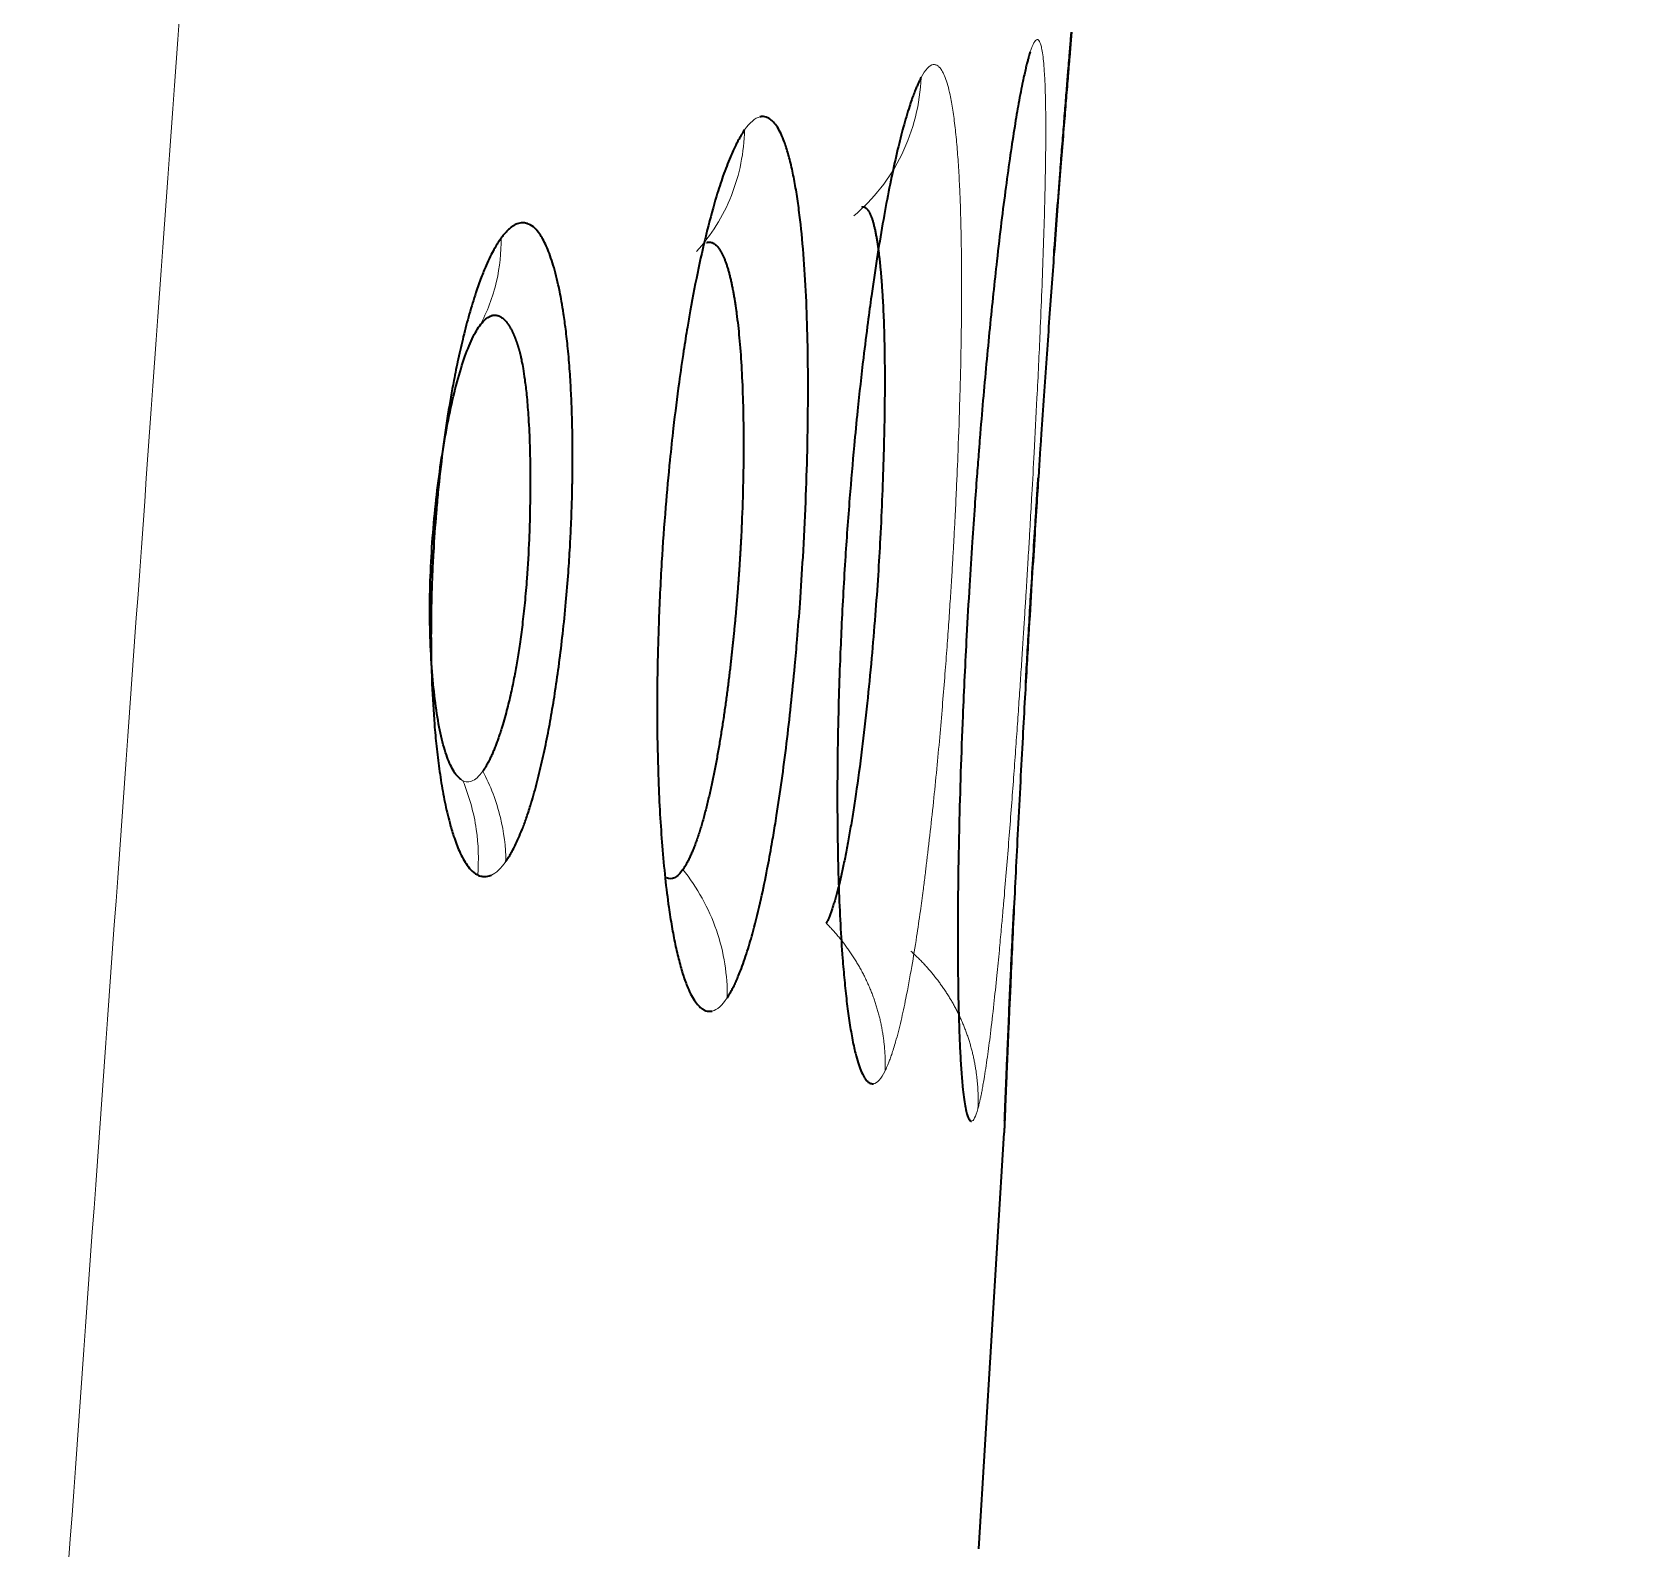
# Model space of a CAD drawing. Header units: inches. Extents: x -1096 to 3103, y -191 to 3207.
# Drawn here: x -28.622 to -24.657, y 1550.167 to 1553.91 of the extents above; entities that cross this region are included whole.
import ezdxf

# ---------------------------------------------------------------- set-up
doc = ezdxf.new("R2010")
doc.units = ezdxf.units.IN

msp = doc.modelspace()

# ---------------------------------------------------------------- linework, layer by layer
at = {"lineweight": 35}
for p, q in [((-26.057, 1553.9101), (-26.0594, 1553.8807)), ((-26.2857, 1550.1671), (-26.2229, 1551.1941))]:
    msp.add_line(p, q, dxfattribs=at)
at = {"lineweight": 13}
for points, knots in [([(-24.657, 1604.0575), (-24.6612, 1604.0019), (-24.6697, 1603.8898), (-24.6825, 1603.7202), (-24.6954, 1603.5479), (-24.7085, 1603.373), (-24.7217, 1603.1954), (-24.7351, 1603.0151), (-24.7487, 1602.8322), (-24.7624, 1602.6465), (-24.7762, 1602.4583), (-24.8033, 1602.0882), (-24.8495, 1601.4522), (-24.9046, 1600.6884), (-24.9558, 1599.9769), (-24.9972, 1599.4027), (-25.0386, 1598.8284), (-25.08, 1598.2541), (-25.1215, 1597.6798), (-25.2023, 1596.5586), (-25.3127, 1595.03), (-25.4425, 1593.2333), (-25.5422, 1591.8545), (-25.6116, 1590.8938), (-25.6605, 1590.2177), (-25.6991, 1589.6825), (-25.7378, 1589.1445), (-25.7775, 1588.5933), (-25.8181, 1588.029), (-25.8596, 1587.4515), (-25.9021, 1586.8608), (-25.9455, 1586.257), (-25.9898, 1585.64), (-26.035, 1585.0098), (-26.0812, 1584.3665), (-26.1283, 1583.71), (-26.1763, 1583.0403), (-26.2252, 1582.3575), (-26.2751, 1581.6615), (-26.3258, 1580.9523), (-26.3776, 1580.23), (-26.4302, 1579.4945), (-26.4838, 1578.7459), (-26.5383, 1577.9841), (-26.5937, 1577.2091), (-26.7064, 1575.6334), (-26.878, 1573.2344), (-27.1101, 1569.9896), (-27.348, 1566.6641), (-27.5918, 1563.2577), (-27.8414, 1559.7706), (-28.0968, 1556.2027), (-28.3581, 1552.554), (-28.6288, 1548.7766), (-28.9068, 1544.8982), (-29.1902, 1540.9465), (-29.4735, 1536.9971), (-29.7568, 1533.05), (-30.0401, 1529.1052), (-30.3233, 1525.1627), (-30.6065, 1521.2225), (-30.8896, 1517.2847), (-31.1726, 1513.3491), (-31.4555, 1509.4158), (-31.7384, 1505.4849), (-32.0211, 1501.5563), (-32.3037, 1497.6299), (-32.4922, 1495.0131), (-32.5863, 1493.7051)], [0, 0, 0, 0, 0.001515, 0.003053, 0.004616, 0.006203, 0.007814, 0.009449, 0.011108, 0.012791, 0.014499, 0.01623, 0.022857, 0.031796, 0.037001, 0.042205, 0.047411, 0.052616, 0.057822, 0.063029, 0.083104, 0.099391, 0.111888, 0.120596, 0.125515, 0.130273, 0.135149, 0.140145, 0.14526, 0.150494, 0.155847, 0.16132, 0.166912, 0.172623, 0.178453, 0.184403, 0.190472, 0.19666, 0.202967, 0.209394, 0.21594, 0.222605, 0.229389, 0.236293, 0.243316, 0.250458, 0.27913, 0.308534, 0.338669, 0.369537, 0.401135, 0.433466, 0.466528, 0.500322, 0.536151, 0.571959, 0.607745, 0.64351, 0.679254, 0.714977, 0.750679, 0.78636, 0.822019, 0.857658, 0.893275, 0.928871, 0.964446, 1, 1, 1, 1]), ([(-26.2878, 1551.2532), (-26.2874, 1551.2546), (-26.2866, 1551.2577), (-26.2852, 1551.2631), (-26.2837, 1551.2697), (-26.2819, 1551.2776), (-26.2799, 1551.2871), (-26.2777, 1551.2983), (-26.2753, 1551.3116), (-26.2709, 1551.3372), (-26.2648, 1551.3775), (-26.2567, 1551.4395), (-26.2489, 1551.5069), (-26.2416, 1551.5768), (-26.2354, 1551.6392), (-26.2306, 1551.6912), (-26.2271, 1551.7307), (-26.2248, 1551.7562), (-26.2217, 1551.7923), (-26.2173, 1551.844), (-26.2114, 1551.9173), (-26.2058, 1551.9896), (-26.2005, 1552.0601), (-26.1955, 1552.1283), (-26.1909, 1552.1937), (-26.1866, 1552.2561), (-26.1826, 1552.3153), (-26.1789, 1552.3709), (-26.1755, 1552.4229), (-26.1725, 1552.4711), (-26.1697, 1552.5154), (-26.1672, 1552.5558), (-26.165, 1552.5923), (-26.1631, 1552.6247), (-26.1614, 1552.6531), (-26.16, 1552.6776), (-26.1578, 1552.7158), (-26.1541, 1552.7806), (-26.1484, 1552.884), (-26.1414, 1553.019), (-26.1351, 1553.1526), (-26.13, 1553.2734), (-26.1263, 1553.3732), (-26.1234, 1553.4683), (-26.1216, 1553.548), (-26.1206, 1553.6142), (-26.1203, 1553.6692), (-26.1206, 1553.7207), (-26.1216, 1553.7675), (-26.1233, 1553.8049), (-26.1254, 1553.8337), (-26.1277, 1553.855), (-26.1304, 1553.8708), (-26.1332, 1553.8813), (-26.1359, 1553.8874), (-26.1382, 1553.8905), (-26.1401, 1553.8918), (-26.1413, 1553.8919), (-26.1418, 1553.892)], [0, 0, 0, 0, 0.004872, 0.010579, 0.017122, 0.024499, 0.03271, 0.041755, 0.051631, 0.062336, 0.094597, 0.12323, 0.155284, 0.182579, 0.205128, 0.222917, 0.235918, 0.244119, 0.247515, 0.270238, 0.291929, 0.312578, 0.332172, 0.350704, 0.368185, 0.384628, 0.400043, 0.414437, 0.42781, 0.440165, 0.451502, 0.461823, 0.471127, 0.479417, 0.486691, 0.492953, 0.4982, 0.516118, 0.543024, 0.578966, 0.624011, 0.654396, 0.685503, 0.717305, 0.749775, 0.772781, 0.796809, 0.821872, 0.847992, 0.875186, 0.895515, 0.916054, 0.936799, 0.954886, 0.970252, 0.982896, 0.992814, 1, 1, 1, 1]), ([(-26.5168, 1551.3467), (-26.516, 1551.3483), (-26.5143, 1551.3519), (-26.5115, 1551.3583), (-26.5083, 1551.3662), (-26.5046, 1551.3759), (-26.5004, 1551.3877), (-26.4958, 1551.4019), (-26.4881, 1551.4278), (-26.4779, 1551.4673), (-26.4646, 1551.5292), (-26.4518, 1551.5984), (-26.4399, 1551.6719), (-26.4306, 1551.7356), (-26.4238, 1551.7859), (-26.4194, 1551.8204), (-26.4138, 1551.8649), (-26.4067, 1551.9251), (-26.3977, 1552.0083), (-26.3895, 1552.0898), (-26.3822, 1552.1686), (-26.3757, 1552.2441), (-26.3699, 1552.3158), (-26.3648, 1552.3832), (-26.3603, 1552.446), (-26.3564, 1552.5041), (-26.353, 1552.5572), (-26.3501, 1552.6052), (-26.3477, 1552.6481), (-26.3457, 1552.6859), (-26.3434, 1552.7298), (-26.3403, 1552.7932), (-26.3362, 1552.8892), (-26.3318, 1553.0175), (-26.329, 1553.1446), (-26.3279, 1553.2587), (-26.3282, 1553.3519), (-26.3297, 1553.4409), (-26.3323, 1553.5154), (-26.3356, 1553.5772), (-26.3393, 1553.6283), (-26.344, 1553.6759), (-26.3497, 1553.7189), (-26.3558, 1553.7532), (-26.3621, 1553.7793), (-26.3683, 1553.7986), (-26.3748, 1553.8126), (-26.381, 1553.8218), (-26.3865, 1553.8269), (-26.3912, 1553.8293), (-26.395, 1553.8301), (-26.3973, 1553.83), (-26.3982, 1553.83)], [0, 0, 0, 0, 0.005677, 0.012431, 0.020264, 0.029172, 0.039157, 0.050215, 0.062343, 0.094666, 0.123243, 0.158827, 0.188477, 0.212202, 0.229972, 0.241753, 0.247536, 0.274585, 0.300234, 0.324459, 0.347244, 0.368595, 0.388537, 0.407085, 0.424248, 0.440028, 0.454426, 0.467443, 0.479082, 0.489344, 0.498229, 0.51496, 0.541471, 0.577807, 0.624039, 0.654254, 0.685303, 0.717162, 0.749801, 0.772926, 0.797012, 0.822074, 0.848133, 0.875207, 0.895532, 0.916068, 0.936809, 0.954801, 0.970119, 0.982761, 0.992723, 1, 1, 1, 1]), ([(-26.4281, 1553.7982), (-26.4305, 1553.7339), (-26.4623, 1553.6026), (-26.546, 1553.4972), (-26.5942, 1553.4565)], [0, 0, 0, 0, 0.504102, 1, 1, 1, 1]), ([(-26.8638, 1553.6686), (-26.8649, 1553.614), (-26.8866, 1553.503), (-26.9463, 1553.4082), (-26.9822, 1553.3685)], [0, 0, 0, 0, 0.501379, 1, 1, 1, 1]), ([(-27.4642, 1553.402), (-27.4638, 1553.3661), (-27.4719, 1553.2902), (-27.4988, 1553.2195), (-27.5173, 1553.1855)], [0, 0, 0, 0, 0.475306, 1, 1, 1, 1]), ([(-27.5096, 1552.0866), (-27.5189, 1552.0731), (-27.5282, 1552.0648), (-27.5466, 1552.0581), (-27.5556, 1552.0597), (-27.5642, 1552.0662)], [0, 0, 0, 0, 0.5, 0.5, 1, 1, 1, 1]), ([(-27.5221, 1551.8299), (-27.5191, 1551.8672), (-27.5215, 1551.9475), (-27.543, 1552.0247), (-27.5589, 1552.0626)], [0, 0, 0, 0, 0.47368, 1, 1, 1, 1]), ([(-27.4526, 1551.8634), (-27.4529, 1551.8994), (-27.4624, 1551.9764), (-27.4906, 1552.0504), (-27.5096, 1552.0866)], [0, 0, 0, 0, 0.477106, 1, 1, 1, 1]), ([(-26.9065, 1551.5268), (-26.9055, 1551.5819), (-26.9144, 1551.6393), (-26.952, 1551.7481), (-26.9807, 1551.7996), (-27.0159, 1551.8438)], [0, 0, 0, 0, 0.5, 0.5, 1, 1, 1, 1]), ([(-26.5168, 1551.3467), (-26.5167, 1551.3504), (-26.5165, 1551.3578), (-26.5165, 1551.369), (-26.5168, 1551.3802), (-26.5174, 1551.3915), (-26.5182, 1551.4028), (-26.5193, 1551.4142), (-26.5207, 1551.4255), (-26.5223, 1551.4368), (-26.5242, 1551.4482), (-26.5263, 1551.4595), (-26.5288, 1551.4708), (-26.5315, 1551.482), (-26.5345, 1551.4933), (-26.5377, 1551.5044), (-26.5412, 1551.5155), (-26.545, 1551.5265), (-26.5491, 1551.5375), (-26.5534, 1551.5483), (-26.558, 1551.559), (-26.5628, 1551.5697), (-26.5679, 1551.5802), (-26.5733, 1551.5905), (-26.5789, 1551.6008), (-26.5847, 1551.6109), (-26.5908, 1551.6209), (-26.597, 1551.6307), (-26.6035, 1551.6404), (-26.6102, 1551.6499), (-26.617, 1551.6592), (-26.6241, 1551.6683), (-26.6314, 1551.6773), (-26.6388, 1551.686), (-26.6464, 1551.6946), (-26.6541, 1551.7029), (-26.6594, 1551.7083), (-26.6621, 1551.711)], [0, 0, 0, 0, 0.027905, 0.055941, 0.084098, 0.112368, 0.14074, 0.169207, 0.197757, 0.226383, 0.255076, 0.283826, 0.312624, 0.341464, 0.370336, 0.399232, 0.428147, 0.457072, 0.486003, 0.514932, 0.543857, 0.57277, 0.601666, 0.630538, 0.659379, 0.688181, 0.716937, 0.745638, 0.774275, 0.80284, 0.831323, 0.859716, 0.88801, 0.916194, 0.94426, 0.972198, 1, 1, 1, 1]), ([(-26.2878, 1551.2532), (-26.2877, 1551.2567), (-26.2874, 1551.2637), (-26.2872, 1551.2743), (-26.2873, 1551.285), (-26.2877, 1551.2956), (-26.2882, 1551.3063), (-26.2891, 1551.3171), (-26.2901, 1551.3278), (-26.2914, 1551.3386), (-26.293, 1551.3494), (-26.2947, 1551.3601), (-26.2968, 1551.3709), (-26.299, 1551.3816), (-26.3015, 1551.3923), (-26.3043, 1551.403), (-26.3073, 1551.4136), (-26.3105, 1551.4241), (-26.314, 1551.4346), (-26.3178, 1551.445), (-26.3217, 1551.4553), (-26.326, 1551.4656), (-26.3304, 1551.4757), (-26.3351, 1551.4857), (-26.3401, 1551.4957), (-26.3452, 1551.5055), (-26.3506, 1551.5152), (-26.3562, 1551.5247), (-26.362, 1551.5341), (-26.368, 1551.5434), (-26.3742, 1551.5526), (-26.3806, 1551.5616), (-26.3871, 1551.5704), (-26.3939, 1551.5791), (-26.4008, 1551.5876), (-26.4078, 1551.5959), (-26.415, 1551.6041), (-26.4224, 1551.6121), (-26.4299, 1551.6199), (-26.4376, 1551.6274), (-26.4454, 1551.6348), (-26.4507, 1551.6396), (-26.4533, 1551.642)], [0, 0, 0, 0, 0.024309, 0.048737, 0.073277, 0.097921, 0.122662, 0.147492, 0.172405, 0.197393, 0.222448, 0.247563, 0.272731, 0.297944, 0.323197, 0.348483, 0.373794, 0.399127, 0.424474, 0.449831, 0.475193, 0.500556, 0.525915, 0.551268, 0.576611, 0.601938, 0.627244, 0.652524, 0.677773, 0.702983, 0.728149, 0.753263, 0.778319, 0.80331, 0.828228, 0.853067, 0.877817, 0.902473, 0.927027, 0.951471, 0.975797, 1, 1, 1, 1])]:
    msp.add_open_spline(points, degree=3, knots=knots, dxfattribs=at)
for points in [[(-26.1418, 1553.892), (-26.1467, 1553.8914), (-26.1524, 1553.8812), (-26.1589, 1553.8612)], [(-26.3982, 1553.83), (-26.4075, 1553.8285), (-26.4175, 1553.8179), (-26.4281, 1553.7982)], [(-26.8257, 1553.7011), (-26.8379, 1553.6981), (-26.8507, 1553.6873), (-26.8638, 1553.6686)], [(-27.5643, 1552.0661), (-27.5625, 1552.0647), (-27.5607, 1552.0635), (-27.5589, 1552.0626)], [(-27.4885, 1551.8296), (-27.4766, 1551.835), (-27.4645, 1551.8462), (-27.4526, 1551.8634)], [(-26.9433, 1551.4943), (-26.9313, 1551.4972), (-26.9189, 1551.5081), (-26.9065, 1551.5268)], [(-26.5455, 1551.3148), (-26.5362, 1551.3163), (-26.5266, 1551.3269), (-26.5168, 1551.3467)], [(-26.3036, 1551.2223), (-26.2987, 1551.2229), (-26.2934, 1551.2332), (-26.2878, 1551.2532)]]:
    msp.add_open_spline(points, degree=3, dxfattribs=at)
at = {"lineweight": 35}
for points, knots in [([(-26.1001, 1553.3634), (-26.0999, 1553.3667), (-26.0971, 1553.4036), (-26.0919, 1553.4722), (-26.0856, 1553.5536), (-26.0803, 1553.6214), (-26.0759, 1553.678), (-26.0716, 1553.7309), (-26.0678, 1553.7793), (-26.0646, 1553.818), (-26.0622, 1553.8479), (-26.0603, 1553.8701), (-26.059, 1553.8867), (-26.058, 1553.8979), (-26.0575, 1553.9046), (-26.0572, 1553.9081), (-26.057, 1553.9096), (-26.057, 1553.91), (-26.057, 1553.9101)], [0, 0, 0, 0, 0.009648, 0.109729, 0.211715, 0.284115, 0.359772, 0.438728, 0.521049, 0.606793, 0.670847, 0.735553, 0.800894, 0.857989, 0.906456, 0.946289, 0.977476, 1, 1, 1, 1]), ([(-26.1589, 1553.8612), (-26.1594, 1553.8596), (-26.1605, 1553.856), (-26.1623, 1553.8497), (-26.1645, 1553.8419), (-26.1671, 1553.832), (-26.1701, 1553.82), (-26.1734, 1553.8053), (-26.1792, 1553.7787), (-26.1871, 1553.738), (-26.1974, 1553.677), (-26.208, 1553.608), (-26.219, 1553.5287), (-26.2302, 1553.4415), (-26.2405, 1553.3531), (-26.2501, 1553.2655), (-26.2588, 1553.1804), (-26.2672, 1553.0921), (-26.2754, 1553.0012), (-26.2817, 1552.9265), (-26.2867, 1552.8639), (-26.291, 1552.8085), (-26.2963, 1552.7359), (-26.3025, 1552.6459), (-26.3093, 1552.5387), (-26.3175, 1552.3946), (-26.3272, 1552.1916), (-26.3334, 1551.9999), (-26.3364, 1551.8461), (-26.3376, 1551.7462), (-26.3378, 1551.65), (-26.3371, 1551.569), (-26.3358, 1551.5016), (-26.3341, 1551.446), (-26.3319, 1551.3942), (-26.329, 1551.3474), (-26.3259, 1551.3099), (-26.3227, 1551.2811), (-26.3194, 1551.2597), (-26.316, 1551.2438), (-26.3128, 1551.2332), (-26.3099, 1551.2271), (-26.3074, 1551.2239), (-26.3053, 1551.2226), (-26.3041, 1551.2224), (-26.3036, 1551.2223)], [0, 0, 0, 0, 0.005489, 0.012106, 0.019849, 0.028718, 0.03871, 0.049822, 0.062049, 0.094134, 0.122722, 0.153793, 0.184814, 0.215782, 0.246701, 0.271782, 0.296807, 0.321791, 0.346741, 0.371656, 0.38183, 0.396322, 0.415129, 0.438238, 0.465633, 0.497291, 0.548689, 0.623092, 0.653058, 0.684038, 0.716037, 0.749085, 0.772414, 0.796664, 0.821824, 0.847885, 0.874825, 0.895221, 0.915812, 0.936601, 0.954502, 0.969791, 0.982471, 0.992541, 1, 1, 1, 1]), ([(-26.0594, 1553.8807), (-26.0595, 1553.8791), (-26.0598, 1553.8756), (-26.0603, 1553.8694), (-26.0609, 1553.8616), (-26.0617, 1553.8519), (-26.0627, 1553.8399), (-26.064, 1553.8253), (-26.0661, 1553.7987), (-26.0695, 1553.7578), (-26.0744, 1553.6965), (-26.08, 1553.6269), (-26.0862, 1553.5469), (-26.093, 1553.4589), (-26.0997, 1553.3694), (-26.1063, 1553.2807), (-26.1125, 1553.1945), (-26.1188, 1553.105), (-26.1252, 1553.0128), (-26.1304, 1552.9372), (-26.1346, 1552.874), (-26.1383, 1552.8181), (-26.1431, 1552.7445), (-26.1489, 1552.6529), (-26.1557, 1552.5434), (-26.1619, 1552.4408), (-26.1674, 1552.3468), (-26.1723, 1552.2622), (-26.1777, 1552.1649), (-26.1835, 1552.0562), (-26.1912, 1551.9078), (-26.2001, 1551.728), (-26.2068, 1551.5809), (-26.2111, 1551.4846), (-26.2135, 1551.4276), (-26.2158, 1551.3743), (-26.2178, 1551.3257), (-26.2194, 1551.2869), (-26.2206, 1551.2569), (-26.2215, 1551.2345), (-26.2222, 1551.2178), (-26.2226, 1551.2065), (-26.2229, 1551.1998), (-26.223, 1551.1962), (-26.2231, 1551.1946), (-26.2231, 1551.1942), (-26.2231, 1551.1941)], [0, 0, 0, 0, 0.005478, 0.012088, 0.019828, 0.028697, 0.038694, 0.049815, 0.062055, 0.094135, 0.122732, 0.153805, 0.184826, 0.215793, 0.246708, 0.271782, 0.296802, 0.321784, 0.346734, 0.371652, 0.381642, 0.396023, 0.414791, 0.437934, 0.465436, 0.497272, 0.515227, 0.536784, 0.561953, 0.590755, 0.623221, 0.684062, 0.749062, 0.772183, 0.796327, 0.821486, 0.847648, 0.874792, 0.895106, 0.915702, 0.936587, 0.954439, 0.969705, 0.982388, 0.992487, 1, 1, 1, 1]), ([(-26.4281, 1553.7982), (-26.4289, 1553.7966), (-26.4308, 1553.7931), (-26.4337, 1553.7869), (-26.4373, 1553.7792), (-26.4414, 1553.7696), (-26.446, 1553.7578), (-26.4512, 1553.7436), (-26.4599, 1553.7179), (-26.4716, 1553.6786), (-26.4863, 1553.6201), (-26.5009, 1553.5541), (-26.5158, 1553.4785), (-26.5303, 1553.3955), (-26.5419, 1553.3212), (-26.5516, 1553.2536), (-26.5605, 1553.188), (-26.5722, 1553.0943), (-26.5834, 1552.9922), (-26.5948, 1552.8762), (-26.6053, 1552.753), (-26.6164, 1552.5989), (-26.624, 1552.4608), (-26.629, 1552.3409), (-26.6323, 1552.2384), (-26.6347, 1552.117), (-26.6353, 1551.9643), (-26.632, 1551.7911), (-26.6248, 1551.6567), (-26.6173, 1551.569), (-26.6118, 1551.5172), (-26.6055, 1551.4694), (-26.5983, 1551.4264), (-26.5909, 1551.3922), (-26.5836, 1551.3659), (-26.5767, 1551.3465), (-26.5697, 1551.3324), (-26.5632, 1551.3232), (-26.5575, 1551.318), (-26.5526, 1551.3156), (-26.5487, 1551.3147), (-26.5464, 1551.3148), (-26.5455, 1551.3148)], [0, 0, 0, 0, 0.005516, 0.01215, 0.0199, 0.028767, 0.038748, 0.049839, 0.062036, 0.094143, 0.122701, 0.153762, 0.184779, 0.215748, 0.246673, 0.261603, 0.282411, 0.309111, 0.347406, 0.37165, 0.407578, 0.449462, 0.497236, 0.519574, 0.547992, 0.582517, 0.623199, 0.683878, 0.749073, 0.772572, 0.796908, 0.82207, 0.848049, 0.874824, 0.895222, 0.915813, 0.936602, 0.954405, 0.969645, 0.982324, 0.992443, 1, 1, 1, 1]), ([(-26.9065, 1551.5268), (-26.9055, 1551.5284), (-26.9032, 1551.5319), (-26.8997, 1551.5379), (-26.8955, 1551.5454), (-26.8908, 1551.5545), (-26.8856, 1551.5655), (-26.8798, 1551.5786), (-26.8701, 1551.6025), (-26.8575, 1551.6387), (-26.8404, 1551.6973), (-26.8238, 1551.765), (-26.8086, 1551.8385), (-26.7973, 1551.8995), (-26.7898, 1551.9442), (-26.7815, 1551.9959), (-26.7716, 1552.0627), (-26.7598, 1552.1539), (-26.7491, 1552.2486), (-26.7404, 1552.3349), (-26.733, 1552.4191), (-26.7261, 1552.5085), (-26.7187, 1552.6221), (-26.7125, 1552.7484), (-26.7068, 1552.9266), (-26.7063, 1553.0946), (-26.7109, 1553.2478), (-26.717, 1553.353), (-26.7246, 1553.434), (-26.7324, 1553.4943), (-26.7394, 1553.5379), (-26.7476, 1553.5781), (-26.7569, 1553.6141), (-26.7664, 1553.6425), (-26.7758, 1553.6639), (-26.7848, 1553.6794), (-26.7939, 1553.6904), (-26.8024, 1553.6971), (-26.8099, 1553.7005), (-26.8163, 1553.7018), (-26.8214, 1553.7018), (-26.8244, 1553.7013), (-26.8257, 1553.7011)], [0, 0, 0, 0, 0.00574, 0.012539, 0.020395, 0.029309, 0.039278, 0.0503, 0.062374, 0.094808, 0.123301, 0.163195, 0.195598, 0.220506, 0.237864, 0.247638, 0.279014, 0.310359, 0.341623, 0.372778, 0.393309, 0.421103, 0.456142, 0.498405, 0.538106, 0.624054, 0.66412, 0.706058, 0.749801, 0.773059, 0.797214, 0.822278, 0.848274, 0.875218, 0.895535, 0.916069, 0.936814, 0.954645, 0.96988, 0.982521, 0.992562, 1, 1, 1, 1]), ([(-26.8638, 1553.6686), (-26.8648, 1553.667), (-26.8671, 1553.6637), (-26.8708, 1553.6578), (-26.8751, 1553.6505), (-26.8801, 1553.6415), (-26.8858, 1553.6306), (-26.892, 1553.6175), (-26.9025, 1553.5937), (-26.9163, 1553.5578), (-26.9354, 1553.4987), (-26.9558, 1553.4241), (-26.9776, 1553.3292), (-26.9937, 1553.2461), (-27.0057, 1553.1767), (-27.015, 1553.1184), (-27.027, 1553.0358), (-27.0383, 1552.9453), (-27.0495, 1552.8422), (-27.0595, 1552.7321), (-27.0692, 1552.5964), (-27.0749, 1552.477), (-27.078, 1552.374), (-27.0796, 1552.2855), (-27.0795, 1552.1784), (-27.0763, 1552.0445), (-27.0677, 1551.8935), (-27.0552, 1551.7776), (-27.0433, 1551.7021), (-27.0349, 1551.6579), (-27.0255, 1551.6175), (-27.0151, 1551.5816), (-27.0048, 1551.5533), (-26.9947, 1551.5318), (-26.9851, 1551.5162), (-26.9757, 1551.5052), (-26.9669, 1551.4984), (-26.9593, 1551.4949), (-26.9529, 1551.4936), (-26.9477, 1551.4936), (-26.9447, 1551.4941), (-26.9433, 1551.4943)], [0, 0, 0, 0, 0.005554, 0.012212, 0.019972, 0.028835, 0.038798, 0.049857, 0.062009, 0.094144, 0.122654, 0.164029, 0.205336, 0.246577, 0.261309, 0.282117, 0.309016, 0.346447, 0.371562, 0.40803, 0.449921, 0.49717, 0.518469, 0.546547, 0.581427, 0.623161, 0.683442, 0.749063, 0.772788, 0.797238, 0.822404, 0.848274, 0.87483, 0.895236, 0.915826, 0.936607, 0.954255, 0.969416, 0.982094, 0.992289, 1, 1, 1, 1]), ([(-26.5741, 1553.4785), (-26.5736, 1553.4786), (-26.5725, 1553.4788), (-26.571, 1553.4788), (-26.5694, 1553.4786), (-26.5679, 1553.4781), (-26.5664, 1553.4774), (-26.5649, 1553.4765), (-26.5635, 1553.4753), (-26.562, 1553.474), (-26.5606, 1553.4724), (-26.5593, 1553.4706), (-26.5579, 1553.4686), (-26.5566, 1553.4664), (-26.5553, 1553.464), (-26.554, 1553.4614), (-26.5528, 1553.4586), (-26.5516, 1553.4556), (-26.5504, 1553.4525), (-26.5492, 1553.4492), (-26.5481, 1553.4457), (-26.547, 1553.442), (-26.5459, 1553.4382), (-26.5448, 1553.4342), (-26.5438, 1553.43), (-26.5428, 1553.4257), (-26.5418, 1553.4213), (-26.5408, 1553.4166), (-26.5399, 1553.4119), (-26.5389, 1553.407), (-26.538, 1553.402), (-26.5372, 1553.3968), (-26.5363, 1553.3916), (-26.5355, 1553.3862), (-26.5347, 1553.3806), (-26.5339, 1553.375), (-26.5331, 1553.3692), (-26.5324, 1553.3634), (-26.5316, 1553.3574), (-26.5309, 1553.3513), (-26.5303, 1553.3451), (-26.5296, 1553.3388), (-26.529, 1553.3324), (-26.5284, 1553.326), (-26.5278, 1553.3194), (-26.5272, 1553.3128), (-26.5266, 1553.306), (-26.5261, 1553.2992), (-26.5255, 1553.2924), (-26.525, 1553.2854), (-26.5246, 1553.2784), (-26.5241, 1553.2714), (-26.5236, 1553.2643), (-26.5232, 1553.2571), (-26.5218, 1553.2336), (-26.5198, 1553.1905), (-26.5182, 1553.1225), (-26.5176, 1553.0459), (-26.5184, 1552.9608), (-26.5204, 1552.8676), (-26.5239, 1552.7669), (-26.5285, 1552.6667), (-26.5343, 1552.5672), (-26.5414, 1552.468), (-26.5503, 1552.3615), (-26.5612, 1552.25), (-26.5742, 1552.1363), (-26.5851, 1552.0563), (-26.5926, 1552.0069), (-26.5959, 1551.9852), (-26.5993, 1551.9642), (-26.6028, 1551.9438), (-26.6062, 1551.9241), (-26.6097, 1551.905), (-26.6131, 1551.8867), (-26.6166, 1551.869), (-26.6201, 1551.852), (-26.6236, 1551.8358), (-26.6271, 1551.8203), (-26.6306, 1551.8056), (-26.6341, 1551.7917), (-26.6377, 1551.7786), (-26.6412, 1551.7663), (-26.6447, 1551.7548), (-26.6482, 1551.7442), (-26.6517, 1551.7345), (-26.6552, 1551.7257), (-26.6586, 1551.7178), (-26.6609, 1551.7133), (-26.6621, 1551.711)], [0, 0, 0, 0, 0.005645, 0.011258, 0.016839, 0.022387, 0.027904, 0.033389, 0.038844, 0.044268, 0.049661, 0.055023, 0.060356, 0.065659, 0.070932, 0.076175, 0.081388, 0.086572, 0.091726, 0.09685, 0.101945, 0.10701, 0.112045, 0.11705, 0.122026, 0.126972, 0.131888, 0.136774, 0.141631, 0.146459, 0.151256, 0.156025, 0.160764, 0.165474, 0.170154, 0.174805, 0.179427, 0.18402, 0.188585, 0.19312, 0.197627, 0.202105, 0.206555, 0.210977, 0.21537, 0.219735, 0.224072, 0.228381, 0.232662, 0.236915, 0.241139, 0.245336, 0.249505, 0.253646, 0.257758, 0.289699, 0.323212, 0.358274, 0.394852, 0.432909, 0.472422, 0.513416, 0.547827, 0.585533, 0.626524, 0.67085, 0.718576, 0.769541, 0.780461, 0.791381, 0.802299, 0.813213, 0.824125, 0.835038, 0.845953, 0.856873, 0.8678, 0.878734, 0.889679, 0.900636, 0.911606, 0.922593, 0.933597, 0.944622, 0.955665, 0.966726, 0.977802, 0.988894, 1, 1, 1, 1]), ([(-27.4276, 1553.4358), (-27.4286, 1553.4352), (-27.4307, 1553.4342), (-27.4339, 1553.4324), (-27.437, 1553.4303), (-27.4401, 1553.428), (-27.4432, 1553.4255), (-27.4462, 1553.4227), (-27.4493, 1553.4198), (-27.4523, 1553.4166), (-27.4553, 1553.4132), (-27.4583, 1553.4097), (-27.4612, 1553.406), (-27.4632, 1553.4033), (-27.4642, 1553.402)], [0, 0, 0, 0, 0.087726, 0.174597, 0.26064, 0.345882, 0.430348, 0.514063, 0.597044, 0.679271, 0.760709, 0.841329, 0.921101, 1, 1, 1, 1]), ([(-27.4526, 1551.8634), (-27.4512, 1551.8655), (-27.4481, 1551.8702), (-27.4429, 1551.8786), (-27.4366, 1551.8895), (-27.4294, 1551.9035), (-27.4212, 1551.9211), (-27.4121, 1551.943), (-27.4022, 1551.97), (-27.3903, 1552.0063), (-27.3772, 1552.0524), (-27.3637, 1552.1077), (-27.3515, 1552.165), (-27.3405, 1552.224), (-27.3303, 1552.2862), (-27.3208, 1552.3533), (-27.312, 1552.4262), (-27.3044, 1552.5013), (-27.2986, 1552.5731), (-27.2945, 1552.6362), (-27.2918, 1552.689), (-27.2902, 1552.7312), (-27.2893, 1552.763), (-27.2889, 1552.7845), (-27.2885, 1552.8028), (-27.2883, 1552.8216), (-27.2881, 1552.8442), (-27.288, 1552.8676), (-27.2881, 1552.8916), (-27.2884, 1552.9162), (-27.2888, 1552.9414), (-27.2895, 1552.967), (-27.2904, 1552.993), (-27.2916, 1553.0194), (-27.2931, 1553.046), (-27.2955, 1553.0835), (-27.2993, 1553.1279), (-27.3045, 1553.1751), (-27.3098, 1553.2135), (-27.3148, 1553.244), (-27.3192, 1553.2674), (-27.3242, 1553.291), (-27.3301, 1553.3154), (-27.3375, 1553.3412), (-27.3451, 1553.3637), (-27.353, 1553.3829), (-27.361, 1553.3991), (-27.3703, 1553.4141), (-27.382, 1553.4281), (-27.3945, 1553.4364), (-27.4059, 1553.4394), (-27.4143, 1553.4394), (-27.4214, 1553.4381), (-27.4257, 1553.4365), (-27.4276, 1553.4358)], [0, 0, 0, 0, 0.008312, 0.018718, 0.031215, 0.045793, 0.062447, 0.081166, 0.101965, 0.12488, 0.158032, 0.189933, 0.220552, 0.249847, 0.279081, 0.309902, 0.342245, 0.37604, 0.40723, 0.433936, 0.456243, 0.474204, 0.487831, 0.49712, 0.502069, 0.511588, 0.521488, 0.53177, 0.542435, 0.553485, 0.564918, 0.576737, 0.588939, 0.601522, 0.614485, 0.627837, 0.657455, 0.683638, 0.706353, 0.725554, 0.7412, 0.75326, 0.775273, 0.796753, 0.817681, 0.838042, 0.857822, 0.877012, 0.903556, 0.937505, 0.957454, 0.974506, 0.988684, 1, 1, 1, 1]), ([(-27.4642, 1553.402), (-27.4656, 1553.3999), (-27.4691, 1553.395), (-27.475, 1553.3859), (-27.4826, 1553.3731), (-27.4916, 1553.3558), (-27.5022, 1553.3331), (-27.514, 1553.3038), (-27.528, 1553.2645), (-27.5428, 1553.216), (-27.5574, 1553.1606), (-27.5701, 1553.1055), (-27.5829, 1553.0424), (-27.5962, 1552.9669), (-27.6094, 1552.8745), (-27.6187, 1552.7921), (-27.6262, 1552.7088), (-27.631, 1552.6408), (-27.6343, 1552.5733), (-27.6361, 1552.5238), (-27.637, 1552.4809), (-27.6375, 1552.4342), (-27.6374, 1552.3744), (-27.6351, 1552.2929), (-27.6304, 1552.2146), (-27.624, 1552.1457), (-27.6173, 1552.0902), (-27.6085, 1552.0349), (-27.5996, 1551.9915), (-27.5904, 1551.9549), (-27.5806, 1551.9216), (-27.5665, 1551.8847), (-27.551, 1551.8565), (-27.5349, 1551.8377), (-27.5219, 1551.8291), (-27.5103, 1551.8261), (-27.5016, 1551.826), (-27.4946, 1551.8273), (-27.4903, 1551.8289), (-27.4885, 1551.8296)], [0, 0, 0, 0, 0.00838, 0.019828, 0.034311, 0.051779, 0.07223, 0.095696, 0.122213, 0.156817, 0.188919, 0.218495, 0.245511, 0.285003, 0.326851, 0.370915, 0.392493, 0.433838, 0.457227, 0.478268, 0.49699, 0.512576, 0.538783, 0.575717, 0.623427, 0.651319, 0.681697, 0.714579, 0.749997, 0.768411, 0.795415, 0.831012, 0.875167, 0.903589, 0.936491, 0.95725, 0.97475, 0.989001, 1, 1, 1, 1]), ([(-26.9575, 1553.3907), (-26.9567, 1553.391), (-26.9553, 1553.3914), (-26.9531, 1553.3918), (-26.951, 1553.3919), (-26.9489, 1553.3918), (-26.9468, 1553.3915), (-26.9448, 1553.391), (-26.9428, 1553.3903), (-26.9408, 1553.3893), (-26.9388, 1553.3882), (-26.9369, 1553.3869), (-26.935, 1553.3853), (-26.9332, 1553.3836), (-26.9314, 1553.3817), (-26.9296, 1553.3797), (-26.9278, 1553.3774), (-26.9261, 1553.375), (-26.9244, 1553.3725), (-26.9228, 1553.3697), (-26.9211, 1553.3669), (-26.9195, 1553.3638), (-26.918, 1553.3607), (-26.9164, 1553.3574), (-26.9149, 1553.354), (-26.9134, 1553.3504), (-26.912, 1553.3467), (-26.9106, 1553.3429), (-26.9092, 1553.339), (-26.9078, 1553.3349), (-26.9065, 1553.3308), (-26.9052, 1553.3265), (-26.9039, 1553.3221), (-26.9027, 1553.3177), (-26.9014, 1553.3131), (-26.9002, 1553.3085), (-26.8991, 1553.3038), (-26.898, 1553.299), (-26.8968, 1553.2941), (-26.8958, 1553.2891), (-26.8947, 1553.2841), (-26.8937, 1553.279), (-26.8927, 1553.2738), (-26.8917, 1553.2686), (-26.8907, 1553.2633), (-26.8898, 1553.258), (-26.8889, 1553.2526), (-26.888, 1553.2472), (-26.8872, 1553.2417), (-26.8863, 1553.2362), (-26.8855, 1553.2307), (-26.8847, 1553.2251), (-26.8839, 1553.2195), (-26.8832, 1553.2139), (-26.8802, 1553.1913), (-26.8756, 1553.1479), (-26.8707, 1553.0776), (-26.8674, 1552.9979), (-26.866, 1552.9095), (-26.8667, 1552.8131), (-26.8688, 1552.7429), (-26.8704, 1552.7032), (-26.8707, 1552.6955), (-26.8711, 1552.6875), (-26.8714, 1552.6792), (-26.8719, 1552.6706), (-26.8723, 1552.6617), (-26.8728, 1552.6524), (-26.8733, 1552.6429), (-26.8739, 1552.633), (-26.8745, 1552.6228), (-26.8751, 1552.6123), (-26.8758, 1552.6015), (-26.8765, 1552.5904), (-26.8773, 1552.579), (-26.8781, 1552.5673), (-26.879, 1552.5553), (-26.8799, 1552.543), (-26.8809, 1552.5304), (-26.8819, 1552.5175), (-26.883, 1552.5044), (-26.8841, 1552.4909), (-26.8853, 1552.4772), (-26.8866, 1552.4633), (-26.8879, 1552.449), (-26.8893, 1552.4346), (-26.8908, 1552.4198), (-26.8923, 1552.4049), (-26.8939, 1552.3897), (-26.8955, 1552.3743), (-26.8973, 1552.3587), (-26.8991, 1552.343), (-26.901, 1552.327), (-26.903, 1552.3108), (-26.905, 1552.2946), (-26.9071, 1552.2781), (-26.9094, 1552.2616), (-26.9117, 1552.245), (-26.914, 1552.2283), (-26.9165, 1552.2116), (-26.9191, 1552.1948), (-26.9217, 1552.178), (-26.9245, 1552.1613), (-26.9273, 1552.1446), (-26.9302, 1552.1281), (-26.9332, 1552.1116), (-26.9363, 1552.0952), (-26.9395, 1552.079), (-26.9428, 1552.063), (-26.9462, 1552.0473), (-26.9496, 1552.0318), (-26.9532, 1552.0165), (-26.9568, 1552.0016), (-26.9605, 1551.987), (-26.9643, 1551.9728), (-26.9682, 1551.9589), (-26.9721, 1551.9455), (-26.9762, 1551.9326), (-26.9803, 1551.9201), (-26.9845, 1551.9082), (-26.9888, 1551.8969), (-26.9931, 1551.8862), (-26.9976, 1551.8762), (-27.002, 1551.8669), (-27.0066, 1551.8583), (-27.0112, 1551.8505), (-27.0143, 1551.8461), (-27.0159, 1551.8438)], [0, 0, 0, 0, 0.005865, 0.011687, 0.017466, 0.023202, 0.028896, 0.034548, 0.040159, 0.045728, 0.051256, 0.056744, 0.062191, 0.067598, 0.072964, 0.078291, 0.083577, 0.088824, 0.09403, 0.099197, 0.104323, 0.109409, 0.114456, 0.119462, 0.124428, 0.129354, 0.13424, 0.139087, 0.143893, 0.14866, 0.153387, 0.158074, 0.162721, 0.167329, 0.171897, 0.176426, 0.180915, 0.185365, 0.189776, 0.194148, 0.198481, 0.202775, 0.20703, 0.211247, 0.215425, 0.219564, 0.223665, 0.227727, 0.231751, 0.235736, 0.239683, 0.243591, 0.247461, 0.251293, 0.255086, 0.293166, 0.332769, 0.373855, 0.41637, 0.460265, 0.505542, 0.508741, 0.512072, 0.515536, 0.519132, 0.522861, 0.526723, 0.530717, 0.534844, 0.539104, 0.543496, 0.548021, 0.552678, 0.557469, 0.562392, 0.567448, 0.572636, 0.577957, 0.583411, 0.588998, 0.594717, 0.600568, 0.606552, 0.612669, 0.618919, 0.625302, 0.631818, 0.638469, 0.645255, 0.652176, 0.659233, 0.666427, 0.673758, 0.681227, 0.688832, 0.696573, 0.70445, 0.71246, 0.720603, 0.728878, 0.737285, 0.745822, 0.754488, 0.763283, 0.772204, 0.781251, 0.790421, 0.799713, 0.809123, 0.818654, 0.828304, 0.838077, 0.847971, 0.857989, 0.868132, 0.8784, 0.888796, 0.899319, 0.909973, 0.920758, 0.931677, 0.942732, 0.953922, 0.965245, 0.9767, 0.988285, 1, 1, 1, 1]), ([(-27.494, 1553.2078), (-27.4932, 1553.2083), (-27.4915, 1553.2091), (-27.4892, 1553.21), (-27.4868, 1553.2108), (-27.4845, 1553.2113), (-27.4823, 1553.2116), (-27.4801, 1553.2117), (-27.4779, 1553.2116), (-27.4758, 1553.2114), (-27.4737, 1553.211), (-27.4717, 1553.2104), (-27.4697, 1553.2097), (-27.4678, 1553.2088), (-27.4659, 1553.2078), (-27.464, 1553.2067), (-27.4622, 1553.2054), (-27.4604, 1553.204), (-27.4587, 1553.2026), (-27.457, 1553.201), (-27.4554, 1553.1993), (-27.4538, 1553.1976), (-27.4522, 1553.1958), (-27.4507, 1553.1939), (-27.4492, 1553.1919), (-27.4477, 1553.1899), (-27.4463, 1553.1878), (-27.4449, 1553.1857), (-27.4436, 1553.1836), (-27.4423, 1553.1814), (-27.4411, 1553.1791), (-27.4398, 1553.1769), (-27.4386, 1553.1746), (-27.4375, 1553.1723), (-27.4364, 1553.17), (-27.4353, 1553.1677), (-27.4342, 1553.1654), (-27.4332, 1553.1631), (-27.4322, 1553.1607), (-27.4313, 1553.1584), (-27.4304, 1553.1562), (-27.4295, 1553.1539), (-27.4286, 1553.1516), (-27.4278, 1553.1494), (-27.427, 1553.1472), (-27.4262, 1553.145), (-27.4255, 1553.1429), (-27.4248, 1553.1408), (-27.4241, 1553.1388), (-27.4235, 1553.1367), (-27.4228, 1553.1348), (-27.4223, 1553.1328), (-27.4217, 1553.131), (-27.4211, 1553.1291), (-27.4206, 1553.1274), (-27.4201, 1553.1257), (-27.4197, 1553.124), (-27.4192, 1553.1224), (-27.4188, 1553.1209), (-27.4184, 1553.1194), (-27.4181, 1553.118), (-27.4177, 1553.1167), (-27.4174, 1553.1154), (-27.4171, 1553.1142), (-27.4168, 1553.1131), (-27.4166, 1553.1121), (-27.4163, 1553.1111), (-27.4154, 1553.1069), (-27.4133, 1553.0969), (-27.4099, 1553.0782), (-27.4057, 1553.0507), (-27.4012, 1553.0129), (-27.3969, 1552.9617), (-27.3939, 1552.9006), (-27.3926, 1552.836), (-27.3927, 1552.7795), (-27.3933, 1552.7215), (-27.3954, 1552.6504), (-27.3998, 1552.5737), (-27.4058, 1552.5033), (-27.4117, 1552.4491), (-27.418, 1552.4012), (-27.4246, 1552.3589), (-27.4319, 1552.3186), (-27.4405, 1552.2772), (-27.4511, 1552.2333), (-27.4602, 1552.2011), (-27.4671, 1552.1798), (-27.4708, 1552.1688), (-27.4746, 1552.158), (-27.4786, 1552.1474), (-27.4827, 1552.1373), (-27.4869, 1552.1275), (-27.4912, 1552.1181), (-27.4956, 1552.1093), (-27.5002, 1552.101), (-27.5049, 1552.0933), (-27.508, 1552.0888), (-27.5096, 1552.0866)], [0, 0, 0, 0, 0.006402, 0.012718, 0.018948, 0.025094, 0.031155, 0.037133, 0.043028, 0.04884, 0.054569, 0.060216, 0.065781, 0.071264, 0.076665, 0.081984, 0.08722, 0.092375, 0.097449, 0.10244, 0.107349, 0.112176, 0.116921, 0.121583, 0.126163, 0.13066, 0.135075, 0.139407, 0.143656, 0.147821, 0.151904, 0.155903, 0.159818, 0.16365, 0.167397, 0.171061, 0.174641, 0.178137, 0.181548, 0.184875, 0.188117, 0.191275, 0.194348, 0.197337, 0.20024, 0.203059, 0.205792, 0.208441, 0.211005, 0.213483, 0.215876, 0.218184, 0.220407, 0.222544, 0.224596, 0.226563, 0.228444, 0.23024, 0.231951, 0.233576, 0.235115, 0.23657, 0.237938, 0.239222, 0.240419, 0.241532, 0.242559, 0.2435, 0.254774, 0.272666, 0.297131, 0.32809, 0.365456, 0.412583, 0.454131, 0.490059, 0.516928, 0.558931, 0.61621, 0.652384, 0.685699, 0.716076, 0.743451, 0.769233, 0.799226, 0.833359, 0.871554, 0.882023, 0.892722, 0.903654, 0.914822, 0.926232, 0.937891, 0.949803, 0.96197, 0.974391, 0.987067, 1, 1, 1, 1]), ([(-27.5642, 1552.0662), (-27.5706, 1552.071), (-27.5768, 1552.0785), (-27.5887, 1552.0988), (-27.5943, 1552.1115), (-27.6047, 1552.1421), (-27.6095, 1552.16), (-27.6182, 1552.1998), (-27.6259, 1552.2438), (-27.6315, 1552.2949), (-27.636, 1552.3487), (-27.6377, 1552.377), (-27.6399, 1552.4357), (-27.6404, 1552.4661), (-27.64, 1552.528), (-27.6392, 1552.5595), (-27.6347, 1552.6544), (-27.6293, 1552.7182), (-27.6145, 1552.841), (-27.6052, 1552.9), (-27.5838, 1553.0071), (-27.5716, 1553.0552), (-27.552, 1553.1147), (-27.5453, 1553.1325), (-27.5349, 1553.1553), (-27.5314, 1553.1623), (-27.5244, 1553.175), (-27.5208, 1553.1806), (-27.5173, 1553.1855)], [0, 0, 0, 0, 0.0625, 0.0625, 0.125, 0.125, 0.1875, 0.1875, 0.25, 0.3125, 0.3125, 0.375, 0.375, 0.4375, 0.4375, 0.5, 0.5, 0.625, 0.625, 0.75, 0.75, 0.875, 0.875, 0.9375, 0.9375, 0.96875, 0.96875, 1, 1, 1, 1]), ([(-27.5173, 1553.1855), (-27.5133, 1553.191), (-27.5094, 1553.1956), (-27.5016, 1553.2031), (-27.4978, 1553.2059), (-27.494, 1553.2078)], [0, 0, 0, 0, 0.5, 0.5, 1, 1, 1, 1]), ([(-26.17, 1552.3001), (-26.1687, 1552.322), (-26.1648, 1552.3912), (-26.1571, 1552.5204), (-26.149, 1552.6523), (-26.1426, 1552.7524), (-26.14, 1552.7931), (-26.1389, 1552.8098)], [0, 0, 0, 0, 0.130763, 0.409682, 0.758033, 0.901034, 1, 1, 1, 1]), ([(-27.0159, 1551.8438), (-27.0227, 1551.8335), (-27.0296, 1551.8266), (-27.0431, 1551.8196), (-27.0497, 1551.8196), (-27.0561, 1551.8229)], [0, 0, 0, 0, 0.5, 0.5, 1, 1, 1, 1]), ([(-26.2219, 1551.2235), (-26.2218, 1551.2249), (-26.2217, 1551.228), (-26.2215, 1551.2333), (-26.2212, 1551.2397), (-26.2209, 1551.2476), (-26.2206, 1551.257), (-26.2201, 1551.2683), (-26.2196, 1551.2815), (-26.2186, 1551.3071), (-26.2169, 1551.3474), (-26.2143, 1551.4102), (-26.2114, 1551.4789), (-26.2082, 1551.5505), (-26.2053, 1551.6142), (-26.2029, 1551.6669), (-26.201, 1551.7064), (-26.1998, 1551.7311), (-26.1993, 1551.7425), (-26.1991, 1551.7456), (-26.1991, 1551.7456)], [0, 0, 0, 0, 0.019601, 0.042601, 0.068998, 0.09879, 0.131975, 0.168548, 0.208504, 0.251833, 0.382038, 0.497843, 0.629565, 0.741325, 0.833173, 0.905044, 0.956828, 0.988474, 0.999966, 1, 1, 1, 1])]:
    msp.add_open_spline(points, degree=3, knots=knots, dxfattribs=at)

doc.saveas('drawing.dxf')
